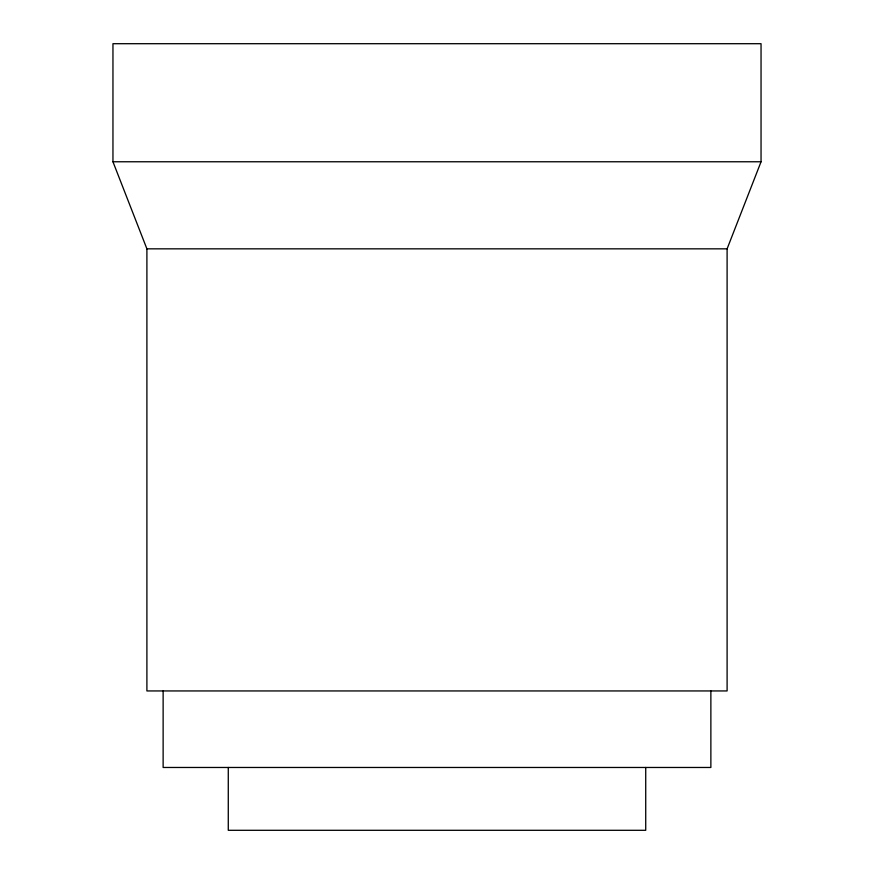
<?xml version="1.0" encoding="UTF-8"?>
<svg xmlns="http://www.w3.org/2000/svg" width="874" height="874" viewBox="0 0 874 874"><rect width="100%" height="100%" fill="white"/><g stroke="black" fill="none" stroke-linecap="round" stroke-linejoin="round"><path stroke-width="1.31" d="M727.102 248.839L761.046 161.766L761.046 43.7L112.954 43.7L112.954 161.766L146.898 248.839L146.898 690.941L727.102 690.941L727.102 248.839L146.898 248.839M112.954 161.766L761.046 161.766M710.868 690.941L710.868 767.47L163.132 767.47L163.132 690.941M645.722 767.47L645.722 830.3L228.278 830.3L228.278 767.47"/></g></svg>
